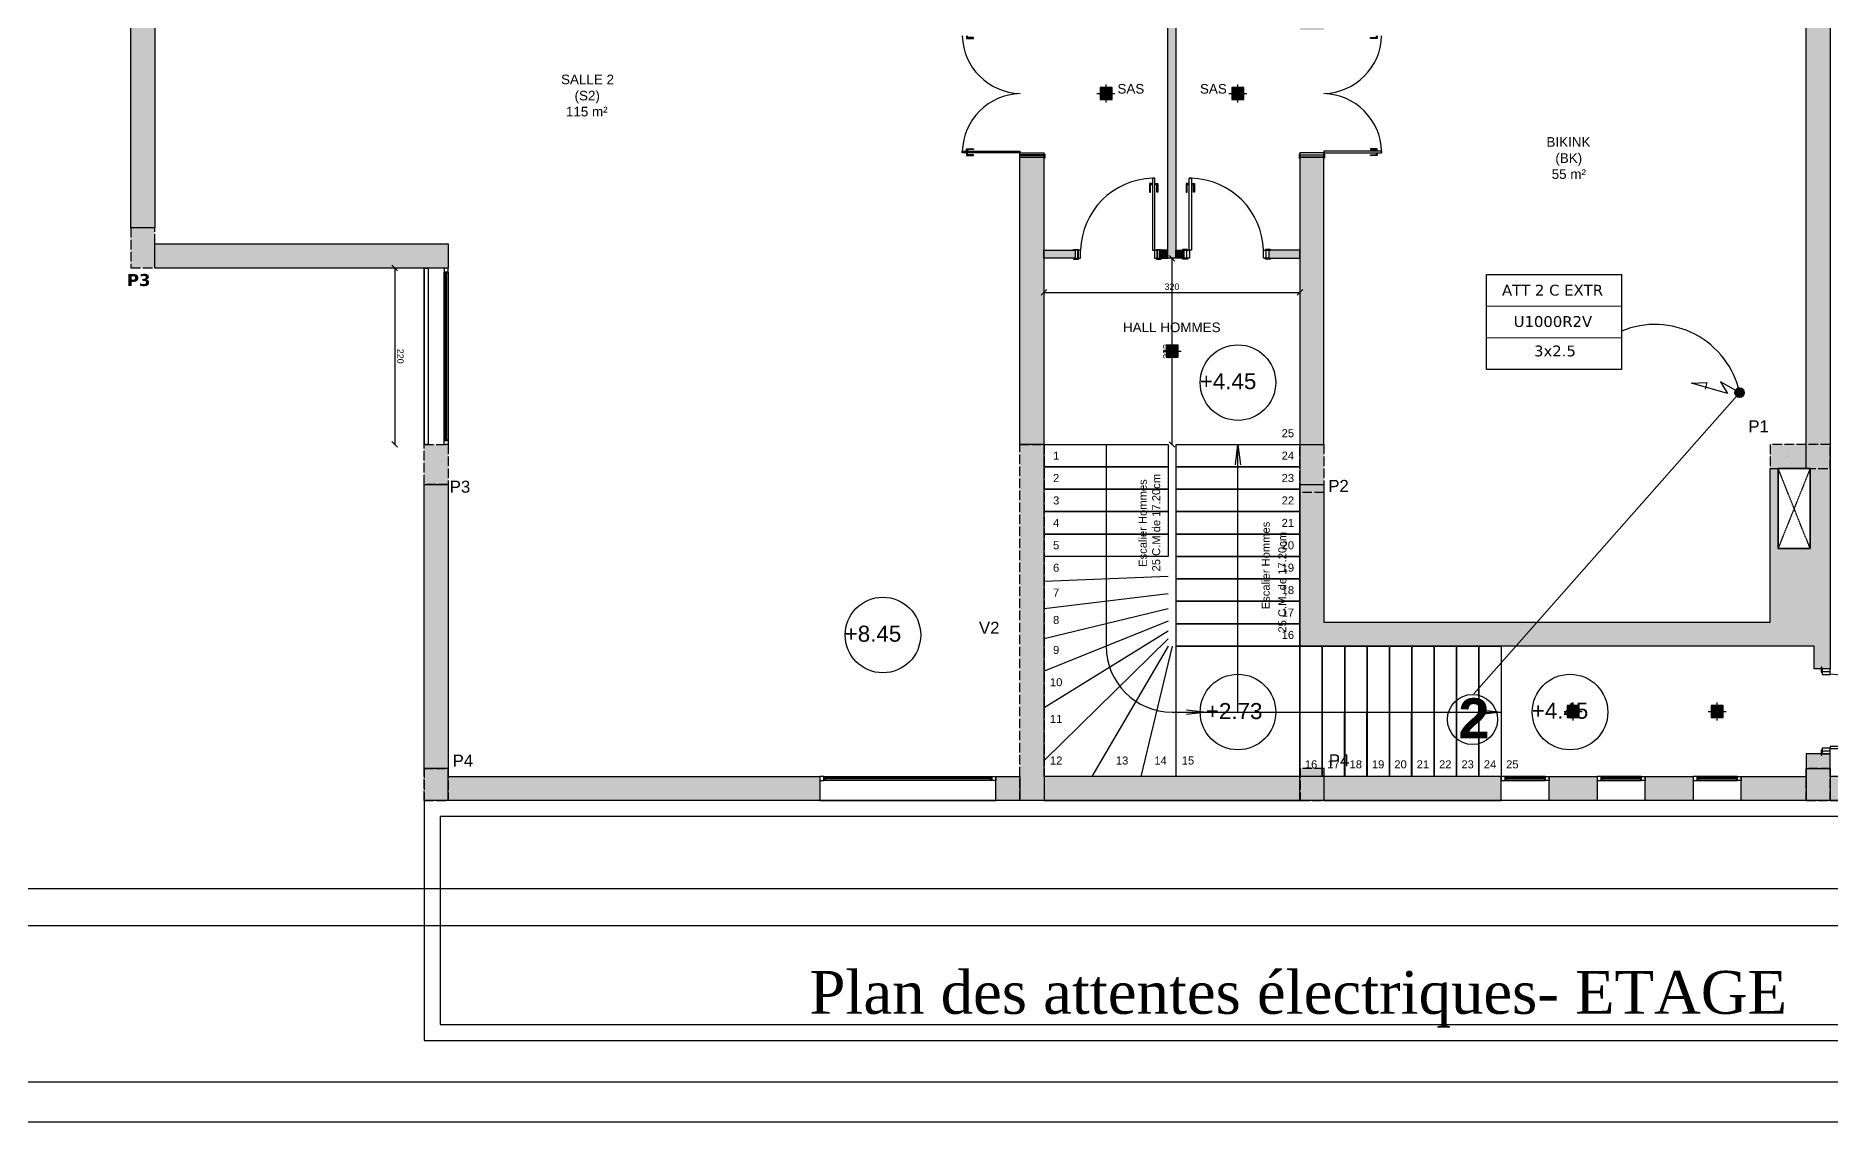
# Model space of a CAD drawing. Header units: millimetres. Extents: x 61345 to 69644, y 9491 to 29385.
# Drawn here: x 64189 to 66432, y 21239 to 22596 of the extents above; entities that cross this region are included whole.
import ezdxf
from ezdxf.enums import TextEntityAlignment as Align

# ---------------------------------------------------------------- set-up
doc = ezdxf.new("R2010")
doc.units = ezdxf.units.MM
for name, pattern in [('ACAD_ISO02W100', [15, 12, -3]), ('ACAD_ISO03W100', [30, 12, -18]), ('PROJECTION', [0.375, 0.25, -0.125])]:
    doc.linetypes.add(name, pattern=pattern)
for name, color, linetype in [('ATT ELECTRIQUES', 3, 'Continuous'), ('FORCE', 3, 'Continuous'), ('Plan Archi', 8, 'Continuous'), ('TEXTE', 7, 'Continuous')]:
    doc.layers.add(name, color=color, linetype=linetype)
for name, color, linetype, lineweight in [('G-ANNO-TEXT', 231, 'Continuous', 9), ('G-ANNO-TTLB', 7, 'Continuous', 9), ('STRUCTURE POUTRES', 5, 'ACAD_ISO03W100', 20)]:
    doc.layers.add(name, color=color, linetype=linetype, lineweight=lineweight)
doc.styles.add('ARIAL', font='arial.ttf')
doc.styles.add('Arial_I', font='ariali.ttf', dxfattribs={"height": 146.22545})
doc.styles.add('CARTOUCHE', font='verdana.ttf')
doc.styles.get("Standard").update_dxf_attribs({"font": 'arial.ttf'})
doc.styles.add('Verdana', font='verdana.ttf')

# ---------------------------------------------------------------- blocks, each defined once
blk = doc.blocks.new('_OBLIQUE')
at = {"color": 0, "linetype": 'ByBlock'}
blk.add_line((-0.5, -0.5), (0.5, 0.5), dxfattribs=at)
blk = doc.blocks.new('alimentation electrique')
at = {"layer": 'FORCE', "lineweight": 50}
blk.add_hatch(color=1, dxfattribs=at).paths.add_polyline_path([(54.9, -36.5, 1), (41.3, -19.1, 1)])
at = {"color": 1, "linetype": 'ByBlock'}
blk.add_lwpolyline([(38.4, -22.6), (0.5, -0.3), (18.2, -30.1), (-72.5, -4), (-33.8, -1.9), (-38.2, -19.2)], dxfattribs=at)
at = {"layer": 'FORCE', "color": 1, "lineweight": 40}
blk.add_circle((48.1, -27.8), 11, dxfattribs=at)
blk = doc.blocks.new('ETIQ ECL')
at = {"color": 6, "linetype": 'ByBlock'}
blk.add_lwpolyline([(-28.09, 19.8), (28.09, 19.8), (28.09, -19.8), (-28.09, -19.8)], close=True, dxfattribs=at)
at = {"layer": 'STRUCTURE POUTRES', "color": 6, "linetype": 'ByBlock'}
for points in [[(-28.09, 19.8), (28.09, 19.8), (28.09, 6.6), (-28.09, 6.6)], [(-28.09, 6.6), (28.09, 6.6), (28.09, -6.6), (-28.09, -6.6)], [(-28.09, -6.6), (28.09, -6.6), (28.09, -19.8), (-28.09, -19.8)]]:
    blk.add_lwpolyline(points, close=True, dxfattribs=at)
at = {"layer": 'STRUCTURE POUTRES', "color": 6, "linetype": 'ByBlock', "style": 'Verdana'}
for tag, p in [('CIRCUIT', (0.33, 10.99)), ('CABLE', (-0.49, -2.08)), ('SECTION', (0.37, -14.32))]:
    blk.add_attdef(tag, text='', height=4.5, dxfattribs=at).set_placement(p, align=Align.CENTER)

msp = doc.modelspace()

# ---------------------------------------------------------------- hatches: boundary and pattern name
at = {"layer": 'Plan Archi'}
h = msp.add_hatch(color=256, dxfattribs=at)
h.dxf.hatch_style = 1
h.paths.add_polyline_path([(64307.9, 23151.9), (64337.9, 23151.9), (64338, 22356.2), (64307.9, 22356.2)])
h = msp.add_hatch(color=256, dxfattribs=at)
h.dxf.hatch_style = 1
h.paths.add_polyline_path([(65769.1, 22603.6), (65769.1, 22799.8), (66082.5, 22799.8), (66082.5, 22828.3), (66092.5, 22828.3), (66092.5, 22799.8), (66431.6, 22799.8), (66431.6, 21805.4), (66411.6, 21805.4), (66411.6, 21833.7), (65769.1, 21833.7), (65769.1, 22035.7), (65799.1, 22035.7), (65799.1, 21863.7), (66356.7, 21863.7), (66356.7, 22055.8), (66401.6, 22055.8), (66401.6, 22769.8), (65799.1, 22769.8), (65799.1, 22603.6)])
h.paths.add_polyline_path([(66366.7, 22055.8), (66406.7, 22055.8), (66406.7, 21955.8), (66366.7, 21955.8)], flags=17)
h = msp.add_hatch(color=256, dxfattribs=at)
h.dxf.hatch_style = 1
h.paths.add_polyline_path([(65604.1, 22729.8), (65614.1, 22729.8), (65614.1, 22318.4), (65604.1, 22318.4)])
at = {"layer": 'Plan Archi', "true_color": 0xffffff}
h = msp.add_hatch(color=7, dxfattribs=at)
h.dxf.hatch_style = 1
h.paths.add_polyline_path([(65519.2, 22516.6), (65534.2, 22516.6), (65534.2, 22531.6), (65519.2, 22531.6)])
at = {"layer": 'Plan Archi'}
h = msp.add_hatch(color=256, dxfattribs=at)
h.dxf.hatch_style = 1
edge = h.paths.add_edge_path()
edge.add_arc((65526.7, 22524.1), 2.73, 0, 360, ccw=False)
at = {"layer": 'Plan Archi', "true_color": 0xffffff}
h = msp.add_hatch(color=7, dxfattribs=at)
h.dxf.hatch_style = 1
h.paths.add_polyline_path([(65684.1, 22516.6), (65699.1, 22516.6), (65699.1, 22531.6), (65684.1, 22531.6)])
at = {"layer": 'Plan Archi'}
h = msp.add_hatch(color=256, dxfattribs=at)
h.dxf.hatch_style = 1
edge = h.paths.add_edge_path()
edge.add_arc((65691.6, 22524.1), 2.73, 0, 360, ccw=False)
h = msp.add_hatch(color=256, dxfattribs=at)
h.dxf.hatch_style = 1
h.paths.add_polyline_path([(65419.2, 22444.6), (65449.2, 22444.6), (65449.2, 22085.8), (65419.2, 22085.8)])
h = msp.add_hatch(color=256, dxfattribs=at)
h.dxf.hatch_style = 1
h.paths.add_polyline_path([(65769.1, 22085.8), (65799.1, 22085.8), (65799.1, 22444.6), (65769.1, 22444.6)], flags=17)
at = {"layer": 'Plan Archi', "linetype": 'ACAD_ISO02W100'}
for points in [[(64308, 22306.5), (64338, 22306.5), (64338, 22356.5), (64308, 22356.5)], [(64674.4, 22085.8), (64704.4, 22085.8), (64704.4, 22035.8), (64674.4, 22035.8)], [(65769.1, 22085.8), (65799.1, 22085.8), (65799.1, 22025.8), (65769.1, 22025.8)], [(66356.7, 22055.8), (66431.7, 22055.8), (66431.7, 22085.8), (66356.7, 22085.8)], [(66356.7, 22055.8), (66431.7, 22055.8), (66431.7, 22085.8), (66356.7, 22085.8)], [(64704.4, 21641.1), (64704.4, 21681.1), (64674.4, 21681.1), (64674.4, 21641.1)]]:
    msp.add_hatch(color=256, dxfattribs=at).paths.add_polyline_path(points)
at = {"layer": 'Plan Archi'}
h = msp.add_hatch(color=256, dxfattribs=at)
h.dxf.hatch_style = 1
h.paths.add_polyline_path([(64704.4, 22306.2), (64338, 22306.2), (64338, 22336.2), (64704.4, 22336.2)])
h = msp.add_hatch(color=256, dxfattribs=at)
h.dxf.hatch_style = 1
h.paths.add_polyline_path([(65488.1, 22318.4), (65449.2, 22318.4), (65449.2, 22328.4), (65488.1, 22328.4)])
h = msp.add_hatch(color=256, dxfattribs=at)
h.dxf.hatch_style = 1
h.paths.add_polyline_path([(65594.1, 22318.4), (65604.1, 22318.4), (65604.1, 22328.4), (65594.1, 22328.4)])
h = msp.add_hatch(color=256, dxfattribs=at)
h.dxf.hatch_style = 1
h.paths.add_polyline_path([(65624.1, 22318.4), (65614.1, 22318.4), (65614.1, 22328.4), (65624.1, 22328.4)])
h = msp.add_hatch(color=256, dxfattribs=at)
h.dxf.hatch_style = 1
h.paths.add_polyline_path([(65730.2, 22318.4), (65769.1, 22318.4), (65769.1, 22328.4), (65730.2, 22328.4)])
at = {"layer": 'Plan Archi', "true_color": 0xffffff}
h = msp.add_hatch(color=7, dxfattribs=at)
h.dxf.hatch_style = 1
h.paths.add_polyline_path([(65601.7, 22194.6), (65616.7, 22194.6), (65616.7, 22209.6), (65601.7, 22209.6)])
at = {"layer": 'Plan Archi'}
h = msp.add_hatch(color=256, dxfattribs=at)
h.dxf.hatch_style = 1
edge = h.paths.add_edge_path()
edge.add_arc((65609.2, 22202.1), 2.73, 0, 360, ccw=False)
at = {"layer": 'Plan Archi', "linetype": 'ACAD_ISO02W100'}
h = msp.add_hatch(color=256, dxfattribs=at)
h.dxf.hatch_style = 1
h.paths.add_polyline_path([(64674.4, 22085.8), (64704.4, 22085.8), (64704.4, 22035.8), (64674.4, 22035.8)])
h = msp.add_hatch(color=256, dxfattribs=at)
h.dxf.hatch_style = 1
h.paths.add_polyline_path([(65419.2, 22085.8), (65449.3, 22085.8), (65449.3, 21641.1), (65419.2, 21641.1)])
at = {"layer": 'Plan Archi'}
h = msp.add_hatch(color=256, dxfattribs=at)
h.dxf.hatch_style = 1
h.paths.add_polyline_path([(64674.4, 22035.8), (64704.4, 22035.8), (64704.4, 21681.1), (64674.4, 21681.1)])
at = {"layer": 'Plan Archi', "true_color": 0xffffff}
h = msp.add_hatch(color=7, dxfattribs=at)
h.dxf.hatch_style = 1
h.paths.add_polyline_path([(66103.1, 21744.7), (66118.1, 21744.7), (66118.1, 21759.7), (66103.1, 21759.7)])
at = {"layer": 'Plan Archi'}
h = msp.add_hatch(color=256, dxfattribs=at)
h.dxf.hatch_style = 1
edge = h.paths.add_edge_path()
edge.add_arc((66110.6, 21752.2), 2.73, 0, 360, ccw=False)
at = {"layer": 'Plan Archi', "true_color": 0xffffff}
h = msp.add_hatch(color=7, dxfattribs=at)
h.dxf.hatch_style = 1
h.paths.add_polyline_path([(66283.1, 21744.7), (66298.1, 21744.7), (66298.1, 21759.7), (66283.1, 21759.7)])
at = {"layer": 'Plan Archi'}
h = msp.add_hatch(color=256, dxfattribs=at)
h.dxf.hatch_style = 1
edge = h.paths.add_edge_path()
edge.add_arc((66290.6, 21752.2), 2.73, 0, 360, ccw=False)
h = msp.add_hatch(color=256, dxfattribs=at)
h.dxf.hatch_style = 1
h.paths.add_polyline_path([(66561.6, 21671.1), (66431.6, 21671.1), (66431.6, 21699.3), (66401.6, 21699.3), (66401.6, 21681.1), (66431.6, 21681.1), (66431.6, 21641.1), (66561.6, 21641.1)])
at = {"layer": 'Plan Archi', "linetype": 'ACAD_ISO02W100'}
h = msp.add_hatch(color=256, dxfattribs=at)
h.dxf.hatch_style = 1
h.paths.add_polyline_path([(64674.4, 21681.1), (64704.4, 21681.1), (64704.4, 21641.1), (64674.4, 21641.1)])
at = {"layer": 'Plan Archi'}
h = msp.add_hatch(color=256, dxfattribs=at)
h.dxf.hatch_style = 1
h.paths.add_polyline_path([(64704.4, 21671.1), (65169.2, 21671.1), (65169.2, 21641.1), (64704.4, 21641.1)])
h = msp.add_hatch(color=256, dxfattribs=at)
h.dxf.hatch_style = 1
h.paths.add_polyline_path([(65389.2, 21671.1), (65419.2, 21671.1), (65419.2, 21641.1), (65389.2, 21641.1)])
h = msp.add_hatch(color=256, dxfattribs=at)
h.dxf.hatch_style = 1
h.paths.add_polyline_path([(65449.3, 21641.1), (65769.1, 21641.1), (65769.1, 21671.1), (65449.3, 21671.1)])
at = {"layer": 'Plan Archi', "linetype": 'ACAD_ISO02W100'}
h = msp.add_hatch(color=256, dxfattribs=at)
h.dxf.hatch_style = 1
h.paths.add_polyline_path([(65769.2, 21641.1), (65799.2, 21641.1), (65799.2, 21681.1), (65769.2, 21681.1)])
at = {"layer": 'Plan Archi'}
h = msp.add_hatch(color=256, dxfattribs=at)
h.dxf.hatch_style = 1
h.paths.add_polyline_path([(66020.6, 21671.1), (65799.1, 21671.1), (65799.1, 21641.1), (66020.6, 21641.1)])
h = msp.add_hatch(color=256, dxfattribs=at)
h.dxf.hatch_style = 1
h.paths.add_polyline_path([(66080.6, 21641.1), (66080.6, 21671.1), (66140.6, 21671.1), (66140.6, 21641.1)])
h = msp.add_hatch(color=256, dxfattribs=at)
h.dxf.hatch_style = 1
h.paths.add_polyline_path([(66200.6, 21641.1), (66200.6, 21671.1), (66260.6, 21671.1), (66260.6, 21641.1)])
h = msp.add_hatch(color=256, dxfattribs=at)
h.dxf.hatch_style = 1
h.paths.add_polyline_path([(66320.6, 21671.1), (66401.6, 21671.1), (66401.6, 21641.1), (66320.6, 21641.1)])
at = {"layer": 'Plan Archi', "linetype": 'ACAD_ISO02W100'}
h = msp.add_hatch(color=256, dxfattribs=at)
h.dxf.hatch_style = 1
h.paths.add_polyline_path([(66401.6, 21681.1), (66431.6, 21681.1), (66431.6, 21641.1), (66401.6, 21641.1)])
h = msp.add_hatch(color=256, dxfattribs=at)
h.dxf.hatch_style = 1
h.paths.add_polyline_path([(66401.6, 21641.1), (66431.6, 21641.1), (66431.6, 21681.1), (66401.6, 21681.1)])

# ---------------------------------------------------------------- linework, layer by layer
msp.add_lwpolyline([(67915.9, 24292.2), (67915.9, 21239.1), (63639.6, 21239.1), (63639.6, 24292.2)], close=True)
for points in [[(67866.2, 21530.6), (63689.3, 21530.6)], [(63965.8, 21484.7), (67244.6, 21484.7)], [(67244.6, 21288.9), (63965.8, 21288.9)], [(67244.6, 21288.9), (63969.8, 21288.9)]]:
    msp.add_lwpolyline(points)
at = {"layer": 'ATT ELECTRIQUES', "color": 6, "linetype": 'ByBlock'}
msp.add_arc((66212.8, 22127.6), 108.1, 12.1512, 112.7556, dxfattribs=at)
at = {"layer": 'G-ANNO-TTLB', "color": 5, "lineweight": 30}
msp.add_lwpolyline([(65986.3, 21774.1), (66318.5, 22150.4)], dxfattribs=at)
msp.add_circle((65984.7, 21742.1), 31.3, dxfattribs=at)
at = {"layer": 'Plan Archi'}
for p, q in [((66431.6, 22799.8), (66431.6, 21805.4)), ((66401.6, 22055.8), (66401.6, 22769.8)), ((65604.1, 22318.4), (65604.1, 22729.8)), ((65614.1, 22729.8), (65614.1, 22318.4)), ((65352.5, 22596.1), (65352.5, 22593.1)), ((65352.5, 22593.1), (65361.1, 22593.1)), ((65353.4, 22594.1), (65353.4, 22596.2)), ((65361.1, 22594.1), (65353.4, 22594.1)), ((65361.1, 22593.1), (65361.1, 22594.1)), ((65857.2, 22594.1), (65864.9, 22594.1)), ((65857.2, 22593.1), (65857.2, 22594.1)), ((65865.8, 22593.1), (65857.2, 22593.1)), ((65864.9, 22594.1), (65864.9, 22596.2)), ((65865.8, 22596.1), (65865.8, 22593.1)), ((65347.1, 22452), (65419.2, 22452)), ((65347.1, 22449.9), (65347.1, 22452)), ((65347.1, 22452), (65347.1, 22449.9)), ((65419.2, 22449.9), (65347.1, 22449.9)), ((65352.5, 22455.2), (65361.1, 22455.2)), ((65352.5, 22452.1), (65352.5, 22455.2)), ((65352.5, 22449.7), (65352.5, 22446.7)), ((65352.5, 22446.7), (65361.1, 22446.7)), ((65361.1, 22454.1), (65353.4, 22454.1)), ((65353.4, 22454.1), (65353.4, 22452.1)), ((65353.4, 22447.8), (65353.4, 22449.8)), ((65361.1, 22447.8), (65353.4, 22447.8)), ((65361.1, 22455.2), (65361.1, 22454.1)), ((65361.1, 22446.7), (65361.1, 22447.8)), ((65419.1, 22448.3), (65418.4, 22448.3)), ((65418.4, 22448.3), (65418.4, 22443.3)), ((65419.1, 22443.3), (65419.1, 22448.3)), ((65419.2, 22452), (65419.2, 22449.9)), ((65419.2, 22450.1), (65449.2, 22450.1)), ((65419.2, 22447.6), (65419.2, 22450.1)), ((65419.2, 22444.6), (65419.2, 22450.1)), ((65419.2, 22444.7), (65419.2, 22448.2)), ((65449.2, 22447.6), (65419.2, 22447.6)), ((65419.2, 22447.2), (65449.2, 22447.2)), ((65449.2, 22450.1), (65449.2, 22447.6)), ((65449.2, 22447.2), (65449.2, 22444.6)), ((65449.3, 22448.3), (65450.1, 22448.3)), ((65449.3, 22443.3), (65449.3, 22448.3)), ((65450.1, 22448.3), (65450.1, 22443.3)), ((65769, 22448.3), (65768.2, 22448.3)), ((65768.2, 22448.3), (65768.2, 22443.3)), ((65769, 22443.3), (65769, 22448.3)), ((65799.1, 22450.1), (65769.1, 22450.1)), ((65769.1, 22450.1), (65769.1, 22447.6)), ((65769.1, 22447.6), (65799.1, 22447.6)), ((65799.1, 22447.2), (65769.1, 22447.2)), ((65769.1, 22447.2), (65769.1, 22444.6)), ((65871.2, 22452), (65799.1, 22452)), ((65799.1, 22452), (65799.1, 22449.9)), ((65799.1, 22447.6), (65799.1, 22450.1)), ((65799.1, 22444.6), (65799.1, 22450.1)), ((65799.1, 22449.9), (65871.2, 22449.9)), ((65799.1, 22444.7), (65799.1, 22448.2)), ((65799.2, 22448.3), (65799.9, 22448.3)), ((65799.2, 22443.3), (65799.2, 22448.3)), ((65799.9, 22448.3), (65799.9, 22443.3)), ((65865.8, 22455.2), (65857.2, 22455.2)), ((65857.2, 22455.2), (65857.2, 22454.1)), ((65857.2, 22454.1), (65864.9, 22454.1)), ((65857.2, 22447.8), (65864.9, 22447.8)), ((65857.2, 22446.7), (65857.2, 22447.8)), ((65865.8, 22446.7), (65857.2, 22446.7)), ((65864.9, 22454.1), (65864.9, 22452.1)), ((65864.9, 22447.8), (65864.9, 22449.8)), ((65865.8, 22452.1), (65865.8, 22455.2)), ((65865.8, 22449.7), (65865.8, 22446.7)), ((65871.2, 22449.9), (65871.2, 22452)), ((65871.2, 22452), (65871.2, 22449.9)), ((65418.4, 22443.3), (65419.1, 22443.3)), ((65419.2, 22444.6), (65449.2, 22444.6)), ((65419.2, 22085.8), (65419.2, 22444.6)), ((65449.2, 22444.6), (65419.2, 22444.6)), ((65449.2, 22444.6), (65449.2, 22085.8)), ((65450.1, 22443.3), (65449.3, 22443.3)), ((65768.2, 22443.3), (65769, 22443.3)), ((65769.1, 22444.6), (65799.1, 22444.6)), ((65799.1, 22444.6), (65769.1, 22444.6)), ((65769.1, 22444.6), (65769.1, 22085.8)), ((65799.1, 22085.8), (65799.1, 22444.6)), ((65799.9, 22443.3), (65799.2, 22443.3)), ((65581, 22411.7), (65581, 22401)), ((65584.8, 22411.7), (65581, 22411.7)), ((65582.4, 22401), (65582.4, 22410.5)), ((65582.4, 22410.5), (65584.9, 22410.5)), ((65584.9, 22418.4), (65584.9, 22328.4)), ((65587.6, 22418.4), (65584.9, 22418.4)), ((65584.9, 22418.4), (65587.6, 22418.4)), ((65587.6, 22328.4), (65587.6, 22418.4)), ((65590.2, 22410.5), (65587.7, 22410.5)), ((65587.8, 22411.7), (65591.5, 22411.7)), ((65590.2, 22401), (65590.2, 22410.5)), ((65591.5, 22411.7), (65591.5, 22401)), ((65626.8, 22411.7), (65626.8, 22401)), ((65630.5, 22411.7), (65626.8, 22411.7)), ((65628.1, 22401), (65628.1, 22410.5)), ((65628.1, 22410.5), (65630.6, 22410.5)), ((65630.7, 22328.4), (65630.7, 22418.4)), ((65630.7, 22418.4), (65633.4, 22418.4)), ((65633.4, 22418.4), (65630.7, 22418.4)), ((65633.4, 22418.4), (65633.4, 22328.4)), ((65635.9, 22410.5), (65633.4, 22410.5)), ((65633.5, 22411.7), (65637.3, 22411.7)), ((65635.9, 22401), (65635.9, 22410.5)), ((65637.3, 22411.7), (65637.3, 22401)), ((65581, 22401), (65582.4, 22401)), ((65591.5, 22401), (65590.2, 22401)), ((65626.8, 22401), (65628.1, 22401)), ((65637.3, 22401), (65635.9, 22401)), ((64338, 22306.2), (64338, 22336.2)), ((64338, 22336.2), (64704.4, 22336.2)), ((64704.4, 22336.2), (64704.4, 22306.2)), ((65449.2, 22318.4), (65449.2, 22328.4)), ((65449.2, 22328.4), (65488.1, 22328.4)), ((65488.1, 22318.4), (65449.2, 22318.4)), ((65486.1, 22328.5), (65486.1, 22329.4)), ((65486.1, 22329.4), (65492.3, 22329.4)), ((65492.3, 22328.5), (65486.1, 22328.5)), ((65486.1, 22318.2), (65486.1, 22317.3)), ((65492.3, 22318.2), (65486.1, 22318.2)), ((65486.1, 22317.3), (65492.3, 22317.3)), ((65488.1, 22328.4), (65488.1, 22318.4)), ((65488.1, 22328.4), (65488.1, 22318.4)), ((65491.3, 22328.4), (65488.1, 22328.4)), ((65488.1, 22318.4), (65491.3, 22318.4)), ((65491.3, 22318.4), (65491.3, 22328.4)), ((65491.7, 22328.4), (65491.7, 22318.4)), ((65494.9, 22328.4), (65491.7, 22328.4)), ((65491.7, 22318.4), (65494.9, 22318.4)), ((65492.3, 22329.4), (65492.3, 22328.5)), ((65492.3, 22317.3), (65492.3, 22318.2)), ((65494.9, 22318.4), (65494.9, 22328.4)), ((65584.9, 22328.4), (65587.6, 22328.4)), ((65587.3, 22328.4), (65587.3, 22318.4)), ((65590.5, 22328.4), (65587.3, 22328.4)), ((65594.1, 22328.4), (65587.3, 22328.4)), ((65587.3, 22318.4), (65590.5, 22318.4)), ((65589.6, 22328.5), (65589.6, 22329.4)), ((65589.6, 22329.4), (65595.8, 22329.4)), ((65595.8, 22328.5), (65589.6, 22328.5)), ((65589.6, 22318.2), (65589.6, 22317.3)), ((65595.8, 22318.2), (65589.6, 22318.2)), ((65589.6, 22317.3), (65595.8, 22317.3)), ((65594, 22328.4), (65589.7, 22328.4)), ((65590.5, 22318.4), (65590.5, 22328.4)), ((65590.9, 22328.4), (65590.9, 22318.4)), ((65590.9, 22318.4), (65594.1, 22318.4)), ((65604.1, 22328.4), (65594.1, 22328.4)), ((65594.1, 22328.4), (65594.1, 22318.4)), ((65594.1, 22318.4), (65594.1, 22328.4)), ((65594.1, 22318.4), (65604.1, 22318.4)), ((65595.8, 22329.4), (65595.8, 22328.5)), ((65595.8, 22317.3), (65595.8, 22318.2)), ((65604.1, 22318.4), (65604.1, 22328.4)), ((65614.1, 22318.4), (65604.1, 22318.4)), ((65609.1, 22318.4), (65609.1, 22085.7)), ((65614.1, 22318.4), (65614.1, 22328.4)), ((65614.1, 22328.4), (65624.1, 22328.4)), ((65624.1, 22318.4), (65614.1, 22318.4)), ((65628.7, 22329.4), (65622.5, 22329.4)), ((65622.5, 22329.4), (65622.5, 22328.5)), ((65622.5, 22328.5), (65628.7, 22328.5)), ((65622.5, 22317.3), (65622.5, 22318.2)), ((65622.5, 22318.2), (65628.7, 22318.2)), ((65628.7, 22317.3), (65622.5, 22317.3)), ((65624.1, 22318.4), (65624.1, 22328.4)), ((65624.1, 22328.4), (65631, 22328.4)), ((65624.1, 22328.4), (65624.1, 22318.4)), ((65627.4, 22318.4), (65624.1, 22318.4)), ((65624.3, 22328.4), (65628.6, 22328.4)), ((65627.4, 22328.4), (65627.4, 22318.4)), ((65627.8, 22318.4), (65627.8, 22328.4)), ((65627.8, 22328.4), (65631, 22328.4)), ((65631, 22318.4), (65627.8, 22318.4)), ((65628.7, 22328.5), (65628.7, 22329.4)), ((65628.7, 22318.2), (65628.7, 22317.3)), ((65633.4, 22328.4), (65630.7, 22328.4)), ((65631, 22328.4), (65631, 22318.4)), ((65723.4, 22318.4), (65723.4, 22328.4)), ((65723.4, 22328.4), (65726.6, 22328.4)), ((65726.6, 22318.4), (65723.4, 22318.4)), ((65732.2, 22329.4), (65725.9, 22329.4)), ((65725.9, 22329.4), (65725.9, 22328.5)), ((65725.9, 22328.5), (65732.2, 22328.5)), ((65725.9, 22317.3), (65725.9, 22318.2)), ((65725.9, 22318.2), (65732.2, 22318.2)), ((65732.2, 22317.3), (65725.9, 22317.3)), ((65726.6, 22328.4), (65726.6, 22318.4)), ((65727, 22318.4), (65727, 22328.4)), ((65727, 22328.4), (65730.2, 22328.4)), ((65730.2, 22318.4), (65727, 22318.4)), ((65730.2, 22328.4), (65730.2, 22318.4)), ((65769.1, 22328.4), (65730.2, 22328.4)), ((65730.2, 22328.4), (65730.2, 22318.4)), ((65730.2, 22318.4), (65769.1, 22318.4)), ((65732.2, 22328.5), (65732.2, 22329.4)), ((65732.2, 22318.2), (65732.2, 22317.3)), ((65769.1, 22318.4), (65769.1, 22328.4)), ((64704.4, 22306.2), (64338, 22306.2)), ((64637.7, 22306.2), (64637.7, 22085.8)), ((64674.4, 22085.8), (64674.4, 22306.2)), ((64674.4, 22306.2), (64679.4, 22306.2)), ((64679.4, 22306.2), (64679.4, 22085.8)), ((64699.4, 22090.8), (64699.4, 22301.2)), ((64704.4, 22301.2), (64704.4, 22090.8)), ((65449.2, 22275.7), (65769.1, 22275.7)), ((64679.4, 22085.8), (64674.4, 22085.8)), ((65449.2, 22085.8), (65419.2, 22085.8)), ((65449.3, 22085.8), (65604.2, 22085.8)), ((65449.3, 22057.8), (65449.3, 22085.8)), ((65449.3, 21671.1), (65449.3, 22085.8)), ((65526.8, 22085.8), (65526.8, 21833.8)), ((65604.2, 22085.8), (65604.2, 22057.8)), ((65614.2, 22085.8), (65769.1, 22085.8)), ((65614.2, 22057.8), (65614.2, 22085.8)), ((65688.6, 22060.1), (65691.6, 22085.8)), ((65691.6, 21751.4), (65691.6, 22085.8)), ((65691.6, 21903.8), (65691.6, 22085.8)), ((65691.6, 22085.8), (65694.6, 22060.1)), ((65769.1, 22085.8), (65769.1, 22057.8)), ((65769.1, 22085.8), (65799.1, 22085.8)), ((65604.2, 22057.8), (65449.3, 22057.8)), ((65449.3, 22057.8), (65604.2, 22057.8)), ((65449.3, 22029.8), (65449.3, 22057.8)), ((65604.2, 22057.8), (65604.2, 22029.8)), ((65614.2, 22057.8), (65769.1, 22057.8)), ((65614.2, 22029.8), (65614.2, 22057.8)), ((65769.1, 22057.8), (65614.2, 22057.8)), ((65769.1, 22057.8), (65769.1, 22029.8)), ((66356.7, 21863.7), (66356.7, 22055.8)), ((66356.7, 22055.8), (66401.6, 22055.8)), ((66366.7, 22055.8), (66406.7, 22055.8)), ((66366.7, 21955.8), (66366.7, 22055.8)), ((66406.7, 22055.8), (66406.7, 21955.8)), ((64674.4, 22035.8), (64704.4, 22035.8)), ((64674.4, 21681.1), (64674.4, 22035.8)), ((64704.4, 22035.8), (64704.4, 21681.1)), ((65604.2, 22029.8), (65449.3, 22029.8)), ((65449.3, 22029.8), (65604.2, 22029.8)), ((65449.3, 22001.8), (65449.3, 22029.8)), ((65604.2, 22029.8), (65604.2, 22001.8)), ((65614.2, 22029.8), (65769.1, 22029.8)), ((65614.2, 22001.8), (65614.2, 22029.8)), ((65769.1, 22029.8), (65614.2, 22029.8)), ((65769.1, 21833.7), (65769.1, 22035.7)), ((65769.1, 22035.7), (65799.1, 22035.7)), ((65769.1, 22029.8), (65769.1, 22001.8)), ((65799.1, 22035.7), (65799.1, 21863.7)), ((65604.2, 22001.8), (65449.3, 22001.8)), ((65449.3, 22001.8), (65604.2, 22001.8)), ((65449.3, 21973.8), (65449.3, 22001.8)), ((65604.2, 22001.8), (65604.2, 21973.8)), ((65614.2, 22001.8), (65769.1, 22001.8)), ((65614.2, 21973.8), (65614.2, 22001.8)), ((65769.1, 22001.8), (65614.2, 22001.8)), ((65769.1, 22001.8), (65769.1, 21973.8)), ((65604.2, 21973.8), (65449.3, 21973.8)), ((65449.3, 21973.8), (65604.2, 21973.8)), ((65449.3, 21945.8), (65449.3, 21973.8)), ((65604.2, 21973.8), (65604.2, 21945.8)), ((65614.2, 21973.8), (65769.1, 21973.8)), ((65614.2, 21945.8), (65614.2, 21973.8)), ((65769.1, 21973.8), (65614.2, 21973.8)), ((65769.1, 21973.8), (65769.1, 21945.8)), ((66406.7, 21955.8), (66366.7, 21955.8)), ((65604.2, 21945.8), (65449.3, 21945.8)), ((65614.2, 21945.8), (65769.1, 21945.8)), ((65614.2, 21917.8), (65614.2, 21945.8)), ((65769.1, 21945.8), (65614.2, 21945.8)), ((65769.1, 21945.8), (65769.1, 21917.8)), ((65604.2, 21920.9), (65449.3, 21914.7)), ((65769.1, 21917.8), (65614.2, 21917.8)), ((65614.2, 21917.8), (65769.1, 21917.8)), ((65614.2, 21889.8), (65614.2, 21917.8)), ((65769.1, 21917.8), (65769.1, 21889.8)), ((65604.2, 21899.1), (65449.3, 21880.5)), ((65769.1, 21889.8), (65614.2, 21889.8)), ((65614.2, 21889.8), (65769.1, 21889.8)), ((65614.2, 21861.8), (65614.2, 21889.8)), ((65769.1, 21889.8), (65769.1, 21861.8)), ((65604.2, 21880.5), (65449.3, 21843.1)), ((65604.2, 21864.9), (65449.3, 21802.7)), ((65799.1, 21863.7), (66356.7, 21863.7)), ((65604.2, 21852.5), (65449.3, 21756.9)), ((65604.2, 21843.1), (65449.3, 21691)), ((65614.2, 21861.8), (65769.1, 21861.8)), ((65614.2, 21833.8), (65614.2, 21861.8)), ((65769.1, 21861.8), (65614.2, 21861.8)), ((65769.1, 21861.8), (65769.1, 21833.8)), ((65604.2, 21833.8), (65509.1, 21671.1)), ((65609.2, 21833.8), (65570.2, 21671.1)), ((65769.1, 21833.8), (65614.2, 21833.8)), ((65614.2, 21671.1), (65614.2, 21833.8)), ((65614.2, 21833.8), (65769.1, 21833.8)), ((65769, 21671.1), (65769.1, 21833.8)), ((65769.1, 21833.8), (65769.1, 21671.1)), ((65769.1, 21833.8), (65797, 21833.8)), ((66411.6, 21833.7), (65769.1, 21833.7)), ((65797, 21833.8), (65797, 21671.1)), ((65797, 21671.1), (65797, 21833.8)), ((65797, 21833.8), (65825, 21833.8)), ((65824.9, 21671.1), (65825, 21833.8)), ((65825, 21833.8), (65825, 21671.1)), ((65825, 21833.8), (65852.9, 21833.8)), ((65852.8, 21671.1), (65852.9, 21833.8)), ((65852.9, 21833.8), (65852.9, 21671.1)), ((65852.9, 21833.8), (65880.8, 21833.8)), ((65880.8, 21833.8), (65880.8, 21671.1)), ((65880.8, 21671.1), (65880.8, 21833.8)), ((65880.8, 21833.8), (65908.8, 21833.8)), ((65908.7, 21671.1), (65908.8, 21833.8)), ((65908.8, 21833.8), (65908.8, 21671.1)), ((65908.8, 21833.8), (65936.7, 21833.8)), ((65936.7, 21833.8), (65936.7, 21671.1)), ((65936.7, 21671.1), (65936.7, 21833.8)), ((65936.7, 21833.8), (65964.7, 21833.8)), ((65964.6, 21671.1), (65964.7, 21833.8)), ((65964.7, 21833.8), (65964.7, 21671.1)), ((65964.7, 21833.8), (65992.6, 21833.8)), ((65992.6, 21833.8), (65992.6, 21671.1)), ((65992.6, 21671.1), (65992.6, 21833.8)), ((65992.6, 21833.8), (66020.6, 21833.8)), ((66020.6, 21833.8), (66020.6, 21671.1)), ((66411.6, 21805.4), (66411.6, 21833.7)), ((66431.6, 21805.4), (66411.6, 21805.4)), ((66421.4, 21807.4), (66420.5, 21807.4)), ((66420.5, 21807.4), (66420.5, 21801.1)), ((66420.5, 21801.1), (66421.4, 21801.1)), ((66421.4, 21801.1), (66421.4, 21807.4)), ((66431.6, 21805.4), (66421.6, 21805.4)), ((66421.6, 21805.4), (66421.6, 21802.2)), ((66421.6, 21802.2), (66431.6, 21802.2)), ((66431.6, 21801.7), (66421.6, 21801.7)), ((66421.6, 21801.7), (66421.6, 21798.5)), ((66421.6, 21798.5), (66431.6, 21798.5)), ((66431.6, 21802.2), (66431.6, 21805.4)), ((66431.6, 21798.5), (66431.6, 21801.7)), ((65627.2, 21754.4), (65652.9, 21751.4)), ((65994.8, 21754.4), (66020.6, 21751.4)), ((65609.2, 21751.4), (65614.2, 21751.4)), ((65614.2, 21751.4), (65691.6, 21751.4)), ((65652.9, 21751.4), (65627.2, 21748.4)), ((65691.6, 21751.4), (66020.6, 21751.4)), ((66020.6, 21751.4), (65994.8, 21748.4)), ((66521.6, 21708.5), (66431.6, 21708.5)), ((66431.6, 21708.5), (66431.6, 21705.9)), ((66421.4, 21703.9), (66420.5, 21703.9)), ((66420.5, 21703.9), (66420.5, 21697.6)), ((66420.5, 21697.6), (66421.4, 21697.6)), ((66421.4, 21697.6), (66421.4, 21703.9)), ((66431.6, 21706.2), (66421.6, 21706.2)), ((66421.6, 21706.2), (66421.6, 21703)), ((66421.6, 21703), (66431.6, 21703)), ((66431.6, 21702.5), (66421.6, 21702.5)), ((66421.6, 21702.5), (66421.6, 21699.3)), ((66421.6, 21699.3), (66431.6, 21699.3)), ((66431.6, 21703), (66431.6, 21706.2)), ((66431.6, 21699.3), (66431.6, 21706.2)), ((66431.6, 21705.9), (66521.6, 21705.9)), ((66431.6, 21699.5), (66431.6, 21703.8)), ((64704.4, 21681.1), (64674.4, 21681.1)), ((64704.4, 21671.1), (65169.2, 21671.1)), ((64704.4, 21641.1), (64704.4, 21671.1)), ((65169.2, 21671.1), (65169.2, 21641.1)), ((65174.2, 21671.1), (65384.2, 21671.1)), ((65384.2, 21666.1), (65174.2, 21666.1)), ((65389.2, 21671.1), (65419.2, 21671.1)), ((65389.2, 21641.1), (65389.2, 21671.1)), ((65419.2, 21671.1), (65419.2, 21641.1)), ((65614.2, 21671.1), (65449.3, 21671.1)), ((65769.1, 21671.1), (65449.3, 21671.1)), ((65449.3, 21671.1), (65449.3, 21641.1)), ((65769.1, 21671.1), (65614.2, 21671.1)), ((65797, 21671.1), (65769, 21671.1)), ((65769.1, 21641.1), (65769.1, 21671.1)), ((65825, 21671.1), (65797, 21671.1)), ((66020.6, 21671.1), (65799.1, 21671.1)), ((65799.1, 21671.1), (65799.1, 21641.1)), ((65852.9, 21671.1), (65824.9, 21671.1)), ((65880.8, 21671.1), (65852.8, 21671.1)), ((65908.8, 21671.1), (65880.8, 21671.1)), ((65936.7, 21671.1), (65908.7, 21671.1)), ((65964.7, 21671.1), (65936.7, 21671.1)), ((65992.6, 21671.1), (65964.6, 21671.1)), ((66020.6, 21671.1), (65992.6, 21671.1)), ((66020.6, 21641.1), (66020.6, 21671.1)), ((66075.6, 21671.1), (66025.6, 21671.1)), ((66025.6, 21666.1), (66075.6, 21666.1)), ((66080.6, 21641.1), (66080.6, 21671.1)), ((66080.6, 21671.1), (66140.6, 21671.1)), ((66140.6, 21671.1), (66140.6, 21641.1)), ((66195.6, 21671.1), (66145.6, 21671.1)), ((66145.6, 21666.1), (66195.6, 21666.1)), ((66200.6, 21641.1), (66200.6, 21671.1)), ((66200.6, 21671.1), (66260.6, 21671.1)), ((66260.6, 21671.1), (66260.6, 21641.1)), ((66315.6, 21671.1), (66265.6, 21671.1)), ((66265.6, 21666.1), (66315.6, 21666.1)), ((66320.6, 21671.1), (66401.6, 21671.1)), ((66320.6, 21641.1), (66320.6, 21671.1)), ((66401.6, 21670.9), (66401.6, 21680.9)), ((66401.6, 21671.1), (66401.6, 21641.1)), ((64674.4, 21641.1), (64674.4, 21340.9)), ((67580.1, 21641.1), (64674.4, 21641.1)), ((65169.2, 21641.1), (64704.4, 21641.1)), ((65419.2, 21641.1), (65389.2, 21641.1)), ((65449.3, 21641.1), (65769.1, 21641.1)), ((65799.1, 21641.1), (66020.6, 21641.1)), ((66140.6, 21641.1), (66080.6, 21641.1)), ((66260.6, 21641.1), (66200.6, 21641.1)), ((66401.6, 21641.1), (66320.6, 21641.1)), ((64694.4, 21621.1), (64694.4, 21360.9)), ((67560.1, 21621.1), (64694.4, 21621.1)), ((64694.4, 21360.9), (67560.1, 21360.9)), ((64674.4, 21340.9), (67580.1, 21340.9))]:
    msp.add_line(p, q, dxfattribs=at)
at = {"layer": 'Plan Archi', "linetype": 'ACAD_ISO02W100'}
for p, q in [((64674.4, 22085.8), (64704.4, 22085.8)), ((64674.4, 22035.8), (64674.4, 22085.8)), ((64674.4, 22085.8), (64704.4, 22085.8)), ((64674.4, 22035.8), (64674.4, 22085.8)), ((64704.4, 22085.8), (64704.4, 22035.8)), ((64704.4, 22085.8), (64704.4, 22035.8)), ((65419.2, 22085.8), (65449.3, 22085.8)), ((65419.2, 21641.1), (65419.2, 22085.8)), ((65449.3, 22085.8), (65449.3, 21641.1)), ((65769.1, 22085.8), (65799.1, 22085.8)), ((65769.1, 22025.8), (65769.1, 22085.8)), ((65799.1, 22085.8), (65799.1, 22025.8)), ((66431.7, 22085.8), (66356.7, 22085.8)), ((66356.7, 22085.8), (66356.7, 22055.8)), ((66431.7, 22085.8), (66356.7, 22085.8)), ((66356.7, 22085.8), (66356.7, 22055.8)), ((66376.5, 22068.4), (66376.5, 22068.4)), ((66376.7, 22073.4), (66376.7, 22073.4)), ((66376.7, 22068.4), (66376.7, 22068.4)), ((66379, 22070.9), (66379, 22070.9)), ((66379.2, 22075.9), (66379.2, 22075.9)), ((66379.2, 22070.9), (66379.2, 22070.9)), ((66431.7, 22055.8), (66431.7, 22085.8)), ((66431.7, 22055.8), (66431.7, 22085.8)), ((66356.7, 22055.8), (66431.7, 22055.8)), ((66356.7, 22055.8), (66431.7, 22055.8)), ((66361.7, 22055.8), (66361.7, 22055.8)), ((66361.7, 22055.8), (66391.7, 22055.8)), ((64704.4, 22035.8), (64674.4, 22035.8)), ((64704.4, 22035.8), (64674.4, 22035.8)), ((65799.1, 22025.8), (65769.1, 22025.8)), ((64674.4, 21681.1), (64704.4, 21681.1)), ((64674.4, 21641.1), (64674.4, 21681.1)), ((64704.4, 21681.1), (64674.4, 21681.1)), ((64674.4, 21681.1), (64674.4, 21641.1)), ((64704.4, 21681.1), (64704.4, 21641.1)), ((64704.4, 21641.1), (64704.4, 21681.1)), ((65799.2, 21681.1), (65769.2, 21681.1)), ((65769.2, 21681.1), (65769.2, 21641.1)), ((65799.2, 21641.1), (65799.2, 21681.1)), ((64704.4, 21641.1), (64674.4, 21641.1)), ((64674.4, 21641.1), (64704.4, 21641.1)), ((65449.3, 21641.1), (65419.2, 21641.1)), ((65769.2, 21641.1), (65799.2, 21641.1))]:
    msp.add_line(p, q, dxfattribs=at)
at = {"layer": 'Plan Archi', "color": 0, "linetype": 'PROJECTION', "lineweight": -2, "transparency": 16777216}
for p, q in [((66406.7, 22055.8), (66366.7, 21955.8)), ((66406.7, 21955.8), (66366.7, 22055.8))]:
    msp.add_line(p, q, dxfattribs=at)
at = {"layer": 'Plan Archi'}
for points in [[(64307.9, 23151.9), (64337.9, 23151.9), (64338, 22356.2), (64307.9, 22356.2)], [(64699.4, 22306.2), (64699.4, 22301.2), (64704.4, 22301.2), (64704.4, 22306.2)], [(64700.6, 22301.2), (64700.6, 22299.7), (64703.1, 22299.7), (64703.1, 22301.2)], [(64702.4, 22299.7), (64702.4, 22092.3), (64701.4, 22092.3), (64701.4, 22299.7)], [(64699.4, 22085.8), (64699.4, 22090.8), (64704.4, 22090.8), (64704.4, 22085.8)], [(64700.6, 22090.8), (64700.6, 22092.3), (64703.1, 22092.3), (64703.1, 22090.8)], [(66406.7, 22055.8), (66366.7, 22055.8), (66366.7, 21955.8), (66406.7, 21955.8)], [(66561.6, 21671.1), (66431.6, 21671.1), (66431.6, 21699.3), (66401.6, 21699.3), (66401.6, 21681.1), (66431.6, 21681.1), (66431.6, 21641.1), (66561.6, 21641.1)], [(65169.2, 21666.1), (65174.2, 21666.1), (65174.2, 21671.1), (65169.2, 21671.1)], [(65174.2, 21667.3), (65175.7, 21667.3), (65175.7, 21669.8), (65174.2, 21669.8)], [(65175.7, 21669.1), (65382.7, 21669.1), (65382.7, 21668.1), (65175.7, 21668.1)], [(65384.2, 21667.3), (65382.7, 21667.3), (65382.7, 21669.8), (65384.2, 21669.8)], [(65389.2, 21666.1), (65384.2, 21666.1), (65384.2, 21671.1), (65389.2, 21671.1)], [(66020.6, 21666.1), (66025.6, 21666.1), (66025.6, 21671.1), (66020.6, 21671.1)], [(66025.6, 21667.3), (66027.1, 21667.3), (66027.1, 21669.8), (66025.6, 21669.8)], [(66074.1, 21669.1), (66027.1, 21669.1), (66027.1, 21668.1), (66074.1, 21668.1)], [(66075.6, 21667.3), (66074.1, 21667.3), (66074.1, 21669.8), (66075.6, 21669.8)], [(66080.6, 21666.1), (66075.6, 21666.1), (66075.6, 21671.1), (66080.6, 21671.1)], [(66140.6, 21666.1), (66145.6, 21666.1), (66145.6, 21671.1), (66140.6, 21671.1)], [(66145.6, 21667.3), (66147.1, 21667.3), (66147.1, 21669.8), (66145.6, 21669.8)], [(66194.1, 21669.1), (66147.1, 21669.1), (66147.1, 21668.1), (66194.1, 21668.1)], [(66195.6, 21667.3), (66194.1, 21667.3), (66194.1, 21669.8), (66195.6, 21669.8)], [(66200.6, 21666.1), (66195.6, 21666.1), (66195.6, 21671.1), (66200.6, 21671.1)], [(66260.6, 21666.1), (66265.6, 21666.1), (66265.6, 21671.1), (66260.6, 21671.1)], [(66265.6, 21667.3), (66267.1, 21667.3), (66267.1, 21669.8), (66265.6, 21669.8)], [(66314.1, 21669.1), (66267.1, 21669.1), (66267.1, 21668.1), (66314.1, 21668.1)], [(66315.6, 21667.3), (66314.1, 21667.3), (66314.1, 21669.8), (66315.6, 21669.8)], [(66320.6, 21666.1), (66315.6, 21666.1), (66315.6, 21671.1), (66320.6, 21671.1)]]:
    msp.add_lwpolyline(points, close=True, dxfattribs=at)
for points in [[(65515.4, 22524.1), (65537.9, 22524.1)], [(65526.7, 22512.9), (65526.7, 22535.4)], [(65680.4, 22524.1), (65702.9, 22524.1)], [(65691.6, 22512.9), (65691.6, 22535.4)], [(64674.4, 22306.2), (64674.4, 22085.8)], [(65598, 22202.1), (65620.5, 22202.1)], [(65609.2, 22190.8), (65609.2, 22213.3)], [(66099.3, 21752.2), (66121.8, 21752.2)], [(66110.6, 21740.9), (66110.6, 21763.4)], [(66279.3, 21752.2), (66301.8, 21752.2)], [(66290.6, 21740.9), (66290.6, 21763.4)], [(65169.2, 21641.1), (65389.2, 21641.1)], [(66080.6, 21641.1), (66020.6, 21641.1)], [(66200.6, 21641.1), (66140.6, 21641.1)], [(66320.6, 21641.1), (66260.6, 21641.1)]]:
    msp.add_lwpolyline(points, dxfattribs=at)
at = {"layer": 'Plan Archi', "flags": 128}
for points in [[(65519.2, 22516.6), (65534.2, 22516.6), (65534.2, 22531.6), (65519.2, 22531.6)], [(65520.6, 22518), (65532.8, 22518), (65532.8, 22530.2), (65520.6, 22530.2)], [(65684.1, 22516.6), (65699.1, 22516.6), (65699.1, 22531.6), (65684.1, 22531.6)], [(65685.5, 22518), (65697.7, 22518), (65697.7, 22530.2), (65685.5, 22530.2)], [(65601.7, 22194.6), (65616.7, 22194.6), (65616.7, 22209.6), (65601.7, 22209.6)], [(65603.1, 22196), (65615.3, 22196), (65615.3, 22208.2), (65603.1, 22208.2)], [(66103.1, 21744.7), (66118.1, 21744.7), (66118.1, 21759.7), (66103.1, 21759.7)], [(66104.4, 21746.1), (66116.7, 21746.1), (66116.7, 21758.3), (66104.4, 21758.3)], [(66283.1, 21744.7), (66298.1, 21744.7), (66298.1, 21759.7), (66283.1, 21759.7)], [(66284.4, 21746.1), (66296.7, 21746.1), (66296.7, 21758.3), (66284.4, 21758.3)]]:
    msp.add_lwpolyline(points, close=True, dxfattribs=at)
at = {"layer": 'Plan Archi', "linetype": 'ACAD_ISO02W100'}
for points in [[(64308, 22306.5), (64338, 22306.5), (64338, 22356.5), (64308, 22356.5)], [(66401.6, 21681.1), (66431.6, 21681.1), (66431.6, 21641.1), (66401.6, 21641.1)], [(66401.6, 21641.1), (66431.6, 21641.1), (66431.6, 21681.1), (66401.6, 21681.1)]]:
    msp.add_lwpolyline(points, close=True, dxfattribs=at)
at = {"layer": 'Plan Archi'}
for centre, radius in [((65526.7, 22524.1), 2.73), ((65691.6, 22524.1), 2.73), ((65609.2, 22202.1), 2.73), ((65691.6, 22163), 47.2), ((65247.9, 21847.7), 47.2), ((65691.6, 21751.4), 47.2), ((66106.6, 21751.4), 47.2), ((66110.6, 21752.2), 2.73), ((66290.6, 21752.2), 2.73)]:
    msp.add_circle(centre, radius, dxfattribs=at)
for centre, radius, start, end in [((65421.2, 22598.2), 74.1, 181.5216, 268.4858), ((65797.1, 22598.2), 74.1, 271.5142, 358.4784), ((65421.2, 22450), 74.1, 91.5142, 178.4784), ((65797.1, 22450), 74.1, 1.5216, 88.4858), ((65587.4, 22325.9), 92.5, 91.5216, 178.4858), ((65630.9, 22325.9), 92.5, 1.5142, 88.4784), ((65609.2, 21833.8), 82.4, 180, 270), ((66429.1, 21706.1), 92.5, 1.5216, 88.4858)]:
    msp.add_arc(centre, radius, start, end, dxfattribs=at)

# ---------------------------------------------------------------- block references
at = {"layer": 'ATT ELECTRIQUES', "color": 6, "linetype": 'ByBlock', "xscale": 3, "yscale": 3, "zscale": 3}
msp.add_blockref('ETIQ ECL', (66086.7, 22238.8, 1), dxfattribs=at).add_auto_attribs({'SECTION': '3x2.5', 'CABLE': 'U1000R2V', 'CIRCUIT': 'ATT 2 C EXTR '})
at = {"layer": 'ATT ELECTRIQUES', "xscale": 0.5, "yscale": 0.5, "zscale": 0.5}
msp.add_blockref('alimentation electrique', (66294.5, 22164.3), dxfattribs=at)
at = {"layer": 'Plan Archi', "xscale": 7, "yscale": 7, "zscale": 7}
for p, rotation in [((65609.1, 22318.4), 90), ((64637.7, 22306.2), 90), ((65449.2, 22275.7), 180), ((64637.7, 22085.8), 270), ((65609.1, 22085.7), 270)]:
    msp.add_blockref('_OBLIQUE', p, dxfattribs=dict(at, rotation=rotation))
msp.add_blockref('_OBLIQUE', (65769.1, 22275.7), dxfattribs=at)

# ---------------------------------------------------------------- texts
at = {"layer": 'G-ANNO-TEXT', "color": 0, "insert": (65967.1, 21768.6, -13.8), "char_height": 50, "width": 84.177, "attachment_point": 1, "style": 'Arial_I'}
msp.add_mtext('{\\fArial|b1|i0|c0|p34;\\C1;2}', dxfattribs=at)
at = {"layer": 'Plan Archi', "linetype": 'ByBlock'}
for s, height, rotation, p in [('SALLE 2', 12, 360, (64845.6, 22535.8)), ('(S2)', 12, 360, (64862.5, 22515.6)), ('115 m²', 12, 360, (64851.7, 22495.6)), ('BIKINK', 12, 360, (66077.2, 22457.7)), ('(BK)', 12, 360, (66088.3, 22437.5)), ('55 m²', 12, 360, (66083.7, 22417.5)), ('+4.45', 20, 360, (65643.9, 22154.8)), ('25 C.M de 17.20cm', 10, 90, (65594.4, 21927.1)), ('Escalier Hommes', 10, 90, (65577.6, 21932.8)), ('+2.73', 20, 360, (65651.5, 21742.7)), ('+4.45', 20, 360, (66058.8, 21743.1))]:
    msp.add_text(s, height=height, rotation=rotation, dxfattribs=at).set_placement(p)
at = {"layer": 'Plan Archi'}
for p in [(65541, 22524.1), (65644.1, 22524.1)]:
    msp.add_text('SAS', height=12, dxfattribs=at).set_placement(p)
at = {"layer": 'Plan Archi', "linetype": 'ByBlock'}
for s, height, p in [('HALL HOMMES', 12, (65547.9, 22226.1)), ('+8.45', 20, (65200.1, 21839.3))]:
    msp.add_text(s, height=height, dxfattribs=at).set_placement(p)
at = {"layer": 'Plan Archi', "linetype": 'ByBlock', "style": 'ARIAL'}
for s, p in [('P1', (66329.5, 22100.9)), ('P3', (64706.5, 22025.5)), ('P2', (65804.5, 22026.5)), ('V2', (65367.9, 21849.2)), ('P4', (64710.1, 21683.2)), ('P4', (65805.2, 21683.6))]:
    msp.add_text(s, height=15, dxfattribs=at).set_placement(p)
at = {"layer": 'Plan Archi'}
for s, p in [('25', (65754, 22099.8)), ('1', (65464.4, 22071.8)), ('24', (65754, 22071.8)), ('2', (65464.4, 22043.8)), ('23', (65754, 22043.8)), ('3', (65464.4, 22015.8)), ('22', (65754, 22015.8)), ('4', (65464.4, 21987.8)), ('21', (65754, 21987.8)), ('5', (65464.4, 21959.8)), ('20', (65754, 21959.8)), ('6', (65464.4, 21931.8)), ('19', (65754, 21931.8)), ('18', (65754, 21903.8)), ('7', (65464.4, 21900.7)), ('8', (65464.4, 21866.5)), ('17', (65754, 21875.8)), ('16', (65754, 21847.8)), ('9', (65464.4, 21829.1)), ('10', (65464.4, 21788.7)), ('11', (65464.4, 21742.9)), ('12', (65464.4, 21690.9)), ('13', (65546.8, 21690.9)), ('14', (65594.9, 21690.9)), ('15', (65629.2, 21690.9)), ('16', (65783, 21686.1)), ('17', (65811, 21686.1)), ('18', (65838.9, 21686.1)), ('19', (65866.8, 21686.1)), ('20', (65894.8, 21686.1)), ('21', (65922.7, 21686.1)), ('22', (65950.7, 21686.1)), ('23', (65978.6, 21686.1)), ('24', (66006.6, 21686.1)), ('25', (66034.5, 21686.1))]:
    msp.add_text(s, height=10, dxfattribs=at).set_placement(p, align=Align.MIDDLE_CENTER)
for s, p in [('Escalier Hommes', (65731.3, 21879.8)), ('25 C.M. de 17.20cm ', (65752, 21850.7))]:
    msp.add_text(s, height=10, rotation=90, dxfattribs=at).set_placement(p)
at = {"layer": 'Plan Archi', "linetype": 'ACAD_ISO02W100', "insert": (64303.1, 22298.7), "char_height": 15, "width": 285.154, "attachment_point": 1, "style": 'ARIAL'}
msp.add_mtext('{\\fVerdana|b1|i0|c0|p34;P3}', dxfattribs=at)
at = {"layer": 'Plan Archi', "insert": (65609.1, 22282.8), "char_height": 8, "attachment_point": 5}
msp.add_mtext('\\A1;320', dxfattribs=at)
at = {"layer": 'Plan Archi', "char_height": 8, "attachment_point": 5}
for s, insert, rotation in [('\\A1;220', (64644.8, 22196), 270), ('\\A1;233', (65602.1, 22202), 90)]:
    msp.add_mtext(s, dxfattribs=dict(at, insert=insert, rotation=rotation))
at = {"layer": 'TEXTE', "insert": (65156.1, 21428), "char_height": 53.55, "width": 1529.924, "attachment_point": 1, "style": 'CARTOUCHE'}
msp.add_mtext('{\\fTimes New Roman|b0|i0|c0|p18;Plan des attentes électriques- ETAGE}', dxfattribs=at)

doc.saveas('drawing.dxf')
